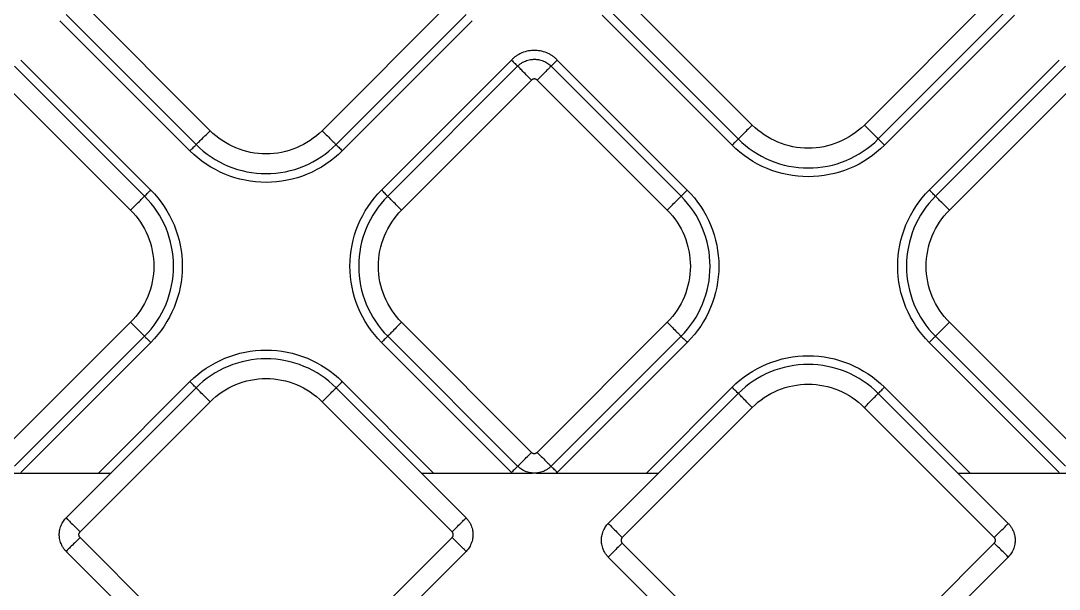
# Model space of a CAD drawing. Extents: x 526 to 610, y 679 to 808.
# Drawn here: x 566.87 to 572.13, y 723.86 to 726.74 of the extents above; entities that cross this region are included whole.
import ezdxf

# ---------------------------------------------------------------- set-up
doc = ezdxf.new("R2010")
doc.units = 0
doc.header["$MEASUREMENT"] = 0
doc.layers.add('1', color=4, linetype='Continuous')

# ---------------------------------------------------------------- blocks, each defined once
blk = doc.blocks.new('JETSETTER LX')
at = {"layer": '1', "color": 3, "linetype": 'Continuous', "lineweight": 25}
for p, q in [((41.6998, 29.3031), (41.041, 29.9619)), ((42.9268, 29.9619), (42.2679, 29.3031)), ((44.4478, 29.3316), (43.789, 29.9905)), ((45.6748, 29.9905), (45.016, 29.3316)), ((43.7183, 29.9198), (44.3771, 29.2609)), ((45.0867, 29.2609), (45.7455, 29.9198)), ((40.9391, 29.8598), (41.5978, 29.2011)), ((40.9703, 29.8912), (41.6291, 29.2324)), ((42.3386, 29.2324), (42.9975, 29.8912)), ((42.3699, 29.2011), (43.0287, 29.8598)), ((43.6871, 29.8884), (44.3458, 29.2296)), ((45.118, 29.2296), (45.7767, 29.8884)), ((41.3991, 29.0024), (40.7404, 29.6611)), ((43.2274, 29.6611), (42.5687, 29.0024)), ((44.1186, 29.0024), (43.4599, 29.6611)), ((46.0039, 29.6611), (45.3452, 29.0024)), ((41.3678, 28.9711), (40.709, 29.63)), ((43.2588, 29.6299), (42.6, 28.9711)), ((44.0873, 28.9711), (43.4285, 29.6299)), ((46.0353, 29.63), (45.3765, 28.9711)), ((40.6383, 29.5593), (41.2971, 28.9004)), ((42.6707, 28.9004), (43.3295, 29.5592)), ((43.3578, 29.5592), (44.0166, 28.9004)), ((45.4472, 28.9004), (46.106, 29.5593)), ((41.2971, 28.3323), (40.6383, 27.6735)), ((43.3295, 27.6734), (42.6707, 28.3323)), ((44.0166, 28.3323), (43.3578, 27.6734)), ((46.106, 27.6735), (45.4472, 28.3323)), ((40.709, 27.6028), (41.3678, 28.2616)), ((40.7404, 27.5716), (41.3991, 28.2303)), ((42.5687, 28.2303), (43.2274, 27.5715)), ((42.6, 28.2616), (43.2588, 27.6027)), ((43.4285, 27.6027), (44.0873, 28.2616)), ((43.4599, 27.5715), (44.1186, 28.2303)), ((45.3452, 28.2303), (46.0039, 27.5716)), ((45.3765, 28.2616), (46.0353, 27.6028)), ((41.5978, 28.0316), (41.1349, 27.5687)), ((42.8329, 27.5687), (42.37, 28.0316)), ((44.3458, 28.0031), (43.9114, 27.5687)), ((45.5523, 27.5687), (45.1179, 28.0031)), ((41.6291, 28.0003), (40.9703, 27.3414)), ((42.9975, 27.3414), (42.3387, 28.0003)), ((44.3771, 27.9718), (43.7183, 27.3129)), ((45.7455, 27.3129), (45.0866, 27.9718)), ((41.041, 27.2707), (41.6998, 27.9296)), ((42.268, 27.9296), (42.9268, 27.2707)), ((43.789, 27.2422), (44.4478, 27.9011)), ((45.0159, 27.9011), (45.6748, 27.2422)), ((40.6328, 27.5687), (41.1979, 27.5687)), ((42.7699, 27.5687), (43.3346, 27.5687)), ((43.3527, 27.5687), (43.9744, 27.5687)), ((45.4893, 27.5687), (46.1115, 27.5687)), ((41.6998, 26.5836), (41.041, 27.2425)), ((42.9268, 27.2425), (42.268, 26.5836)), ((44.4478, 26.5551), (43.789, 27.2139)), ((45.6748, 27.2139), (45.0159, 26.5551)), ((40.9703, 27.1718), (41.6291, 26.5129)), ((42.3387, 26.5129), (42.9975, 27.1718)), ((43.7183, 27.1432), (44.3771, 26.4844)), ((45.0866, 26.4844), (45.7455, 27.1432))]:
    blk.add_line(p, q, dxfattribs=at)
for points, knots in [([(43.4599, 29.6611), (43.458, 29.6629), (43.4543, 29.6666), (43.4483, 29.6718), (43.4421, 29.6768), (43.4356, 29.6815), (43.4287, 29.6859), (43.4216, 29.69), (43.4142, 29.6937), (43.3983, 29.7009), (43.3748, 29.7078), (43.3435, 29.7106), (43.3123, 29.7078), (43.2861, 29.7), (43.2655, 29.6901), (43.2515, 29.6815), (43.2387, 29.672), (43.2311, 29.6647), (43.2274, 29.6611)], [0, 0, 0, 0, 0.030283, 0.060815, 0.091621, 0.122727, 0.154155, 0.18593, 0.218076, 0.250613, 0.387935, 0.50022, 0.613211, 0.749546, 0.814895, 0.878303, 0.939947, 1, 1, 1, 1]), ([(43.2274, 29.6611), (43.2335, 29.655), (43.2401, 29.6485), (43.2514, 29.6373), (43.2559, 29.6328), (43.2588, 29.6299)], [0, 0, 0, 0, 0.5, 0.5, 1, 1, 1, 1]), ([(43.2588, 29.6299), (43.2604, 29.6314), (43.2636, 29.6346), (43.269, 29.6391), (43.2751, 29.6436), (43.2819, 29.648), (43.2895, 29.6522), (43.3031, 29.6583), (43.3213, 29.6634), (43.3436, 29.6652), (43.366, 29.6634), (43.3856, 29.6579), (43.4015, 29.6504), (43.412, 29.6438), (43.4209, 29.6371), (43.4261, 29.6322), (43.4285, 29.6299)], [0, 0, 0, 0, 0.034707, 0.072248, 0.112595, 0.155737, 0.201682, 0.250449, 0.393045, 0.50003, 0.606972, 0.74961, 0.821642, 0.887377, 0.946846, 1, 1, 1, 1]), ([(43.4285, 29.6299), (43.4313, 29.6328), (43.4359, 29.6373), (43.4472, 29.6485), (43.4538, 29.655), (43.4599, 29.6611)], [0, 0, 0, 0, 0.5, 0.5, 1, 1, 1, 1]), ([(43.3295, 29.5592), (43.3203, 29.5684), (43.3112, 29.5775), (43.2942, 29.5945), (43.2865, 29.6023), (43.2734, 29.6153), (43.2681, 29.6206), (43.2609, 29.6278), (43.2589, 29.6298), (43.2588, 29.6299)], [0, 0, 0, 0, 0.25, 0.25, 0.5, 0.5, 0.75, 0.75, 1, 1, 1, 1]), ([(43.4285, 29.6299), (43.4283, 29.6298), (43.4263, 29.6278), (43.4191, 29.6206), (43.4139, 29.6153), (43.4008, 29.6023), (43.393, 29.5945), (43.3761, 29.5775), (43.3669, 29.5684), (43.3578, 29.5592)], [0, 0, 0, 0, 0.25, 0.25, 0.5, 0.5, 0.75, 0.75, 1, 1, 1, 1]), ([(43.3578, 29.5592), (43.3571, 29.5598), (43.3559, 29.561), (43.3537, 29.5625), (43.3509, 29.5638), (43.3476, 29.5648), (43.3436, 29.5652), (43.3397, 29.5648), (43.3359, 29.5637), (43.3324, 29.5619), (43.3305, 29.5601), (43.3295, 29.5592)], [0, 0, 0, 0, 0.083478, 0.166388, 0.250171, 0.374789, 0.500105, 0.62472, 0.750039, 0.874841, 1, 1, 1, 1]), ([(44.4478, 29.3316), (44.4387, 29.3225), (44.4295, 29.3133), (44.4126, 29.2964), (44.4048, 29.2886), (44.3917, 29.2755), (44.3865, 29.2703), (44.3792, 29.263), (44.3773, 29.2611), (44.3771, 29.2609)], [0, 0, 0, 0, 0.25, 0.25, 0.5, 0.5, 0.75, 0.75, 1, 1, 1, 1]), ([(45.016, 29.3316), (44.9788, 29.2944), (44.9342, 29.2647), (44.837, 29.2244), (44.7845, 29.214), (44.6793, 29.214), (44.6267, 29.2244), (44.5296, 29.2647), (44.485, 29.2944), (44.4478, 29.3316)], [0, 0, 0, 0, 0.25, 0.25, 0.5, 0.5, 0.75, 0.75, 1, 1, 1, 1]), ([(45.016, 29.3316), (45.0251, 29.3225), (45.0343, 29.3133), (45.0512, 29.2964), (45.059, 29.2886), (45.0721, 29.2755), (45.0773, 29.2703), (45.0845, 29.263), (45.0865, 29.2611), (45.0867, 29.2609)], [0, 0, 0, 0, 0.25, 0.25, 0.5, 0.5, 0.75, 0.75, 1, 1, 1, 1]), ([(41.6291, 29.2324), (41.6293, 29.2326), (41.6312, 29.2345), (41.6384, 29.2418), (41.6437, 29.247), (41.6568, 29.2601), (41.6646, 29.2679), (41.6815, 29.2848), (41.6906, 29.294), (41.6998, 29.3031)], [0, 0, 0, 0, 0.25, 0.25, 0.5, 0.5, 0.75, 0.75, 1, 1, 1, 1]), ([(42.2679, 29.3031), (42.2307, 29.2659), (42.1862, 29.2362), (42.089, 29.1959), (42.0365, 29.1854), (41.9313, 29.1854), (41.8787, 29.1959), (41.7815, 29.2362), (41.737, 29.2659), (41.6998, 29.3031)], [0, 0, 0, 0, 0.25, 0.25, 0.5, 0.5, 0.75, 0.75, 1, 1, 1, 1]), ([(42.2679, 29.3031), (42.2771, 29.294), (42.2862, 29.2848), (42.3032, 29.2679), (42.311, 29.2601), (42.324, 29.247), (42.3293, 29.2418), (42.3365, 29.2345), (42.3385, 29.2326), (42.3386, 29.2324)], [0, 0, 0, 0, 0.25, 0.25, 0.5, 0.5, 0.75, 0.75, 1, 1, 1, 1]), ([(41.5978, 29.2011), (41.6042, 29.2075), (41.6106, 29.2139), (41.6216, 29.2249), (41.6261, 29.2294), (41.6291, 29.2324)], [0, 0, 0, 0, 0.5, 0.5, 1, 1, 1, 1]), ([(41.6291, 29.2324), (41.6755, 29.186), (41.7312, 29.1488), (41.8525, 29.0985), (41.9182, 29.0855), (42.0495, 29.0855), (42.1152, 29.0985), (42.2365, 29.1488), (42.2922, 29.186), (42.3386, 29.2324)], [0, 0, 0, 0, 0.25, 0.25, 0.5, 0.5, 0.75, 0.75, 1, 1, 1, 1]), ([(42.3386, 29.2324), (42.3416, 29.2294), (42.3462, 29.2249), (42.3571, 29.2139), (42.3635, 29.2075), (42.3699, 29.2011)], [0, 0, 0, 0, 0.5, 0.5, 1, 1, 1, 1]), ([(44.3771, 29.2609), (44.3742, 29.2579), (44.3696, 29.2534), (44.3586, 29.2424), (44.3522, 29.236), (44.3458, 29.2296)], [0, 0, 0, 0, 0.5, 0.5, 1, 1, 1, 1]), ([(45.118, 29.2296), (45.0674, 29.1791), (45.0069, 29.1386), (44.8748, 29.0839), (44.8034, 29.0697), (44.6604, 29.0697), (44.589, 29.0839), (44.4569, 29.1386), (44.3964, 29.1791), (44.3458, 29.2296)], [0, 0, 0, 0, 0.25, 0.25, 0.5, 0.5, 0.75, 0.75, 1, 1, 1, 1]), ([(44.3771, 29.2609), (44.4236, 29.2145), (44.4792, 29.1773), (44.6006, 29.127), (44.6662, 29.114), (44.7976, 29.114), (44.8632, 29.127), (44.9846, 29.1773), (45.0402, 29.2145), (45.0867, 29.2609)], [0, 0, 0, 0, 0.25, 0.25, 0.5, 0.5, 0.75, 0.75, 1, 1, 1, 1]), ([(45.0867, 29.2609), (45.0896, 29.2579), (45.0942, 29.2534), (45.1052, 29.2424), (45.1116, 29.236), (45.118, 29.2296)], [0, 0, 0, 0, 0.5, 0.5, 1, 1, 1, 1]), ([(42.3699, 29.2011), (42.3194, 29.1506), (42.2588, 29.1101), (42.1268, 29.0554), (42.0553, 29.0412), (41.9124, 29.0412), (41.841, 29.0554), (41.7089, 29.1101), (41.6483, 29.1506), (41.5978, 29.2011)], [0, 0, 0, 0, 0.25, 0.25, 0.5, 0.5, 0.75, 0.75, 1, 1, 1, 1]), ([(41.3678, 28.9711), (41.3708, 28.9741), (41.3753, 28.9787), (41.3863, 28.9896), (41.3927, 28.996), (41.3991, 29.0024)], [0, 0, 0, 0, 0.5, 0.5, 1, 1, 1, 1]), ([(41.3991, 29.0024), (41.4496, 28.9519), (41.4901, 28.8913), (41.5448, 28.7593), (41.559, 28.6878), (41.559, 28.5449), (41.5448, 28.4734), (41.4901, 28.3414), (41.4496, 28.2808), (41.3991, 28.2303)], [0, 0, 0, 0, 0.25, 0.25, 0.5, 0.5, 0.75, 0.75, 1, 1, 1, 1]), ([(42.5687, 28.2303), (42.5181, 28.2808), (42.4777, 28.3414), (42.423, 28.4734), (42.4087, 28.5449), (42.4087, 28.6878), (42.423, 28.7592), (42.4777, 28.8913), (42.5181, 28.9519), (42.5687, 29.0024)], [0, 0, 0, 0, 0.25, 0.25, 0.5, 0.5, 0.75, 0.75, 1, 1, 1, 1]), ([(42.6, 28.9711), (42.597, 28.9741), (42.5924, 28.9786), (42.5815, 28.9896), (42.5751, 28.996), (42.5687, 29.0024)], [0, 0, 0, 0, 0.5, 0.5, 1, 1, 1, 1]), ([(44.0873, 28.9711), (44.0903, 28.9741), (44.0948, 28.9786), (44.1058, 28.9896), (44.1122, 28.996), (44.1186, 29.0024)], [0, 0, 0, 0, 0.5, 0.5, 1, 1, 1, 1]), ([(44.1186, 29.0024), (44.1691, 28.9519), (44.2096, 28.8913), (44.2643, 28.7592), (44.2785, 28.6878), (44.2785, 28.5449), (44.2643, 28.4734), (44.2096, 28.3414), (44.1691, 28.2808), (44.1186, 28.2303)], [0, 0, 0, 0, 0.25, 0.25, 0.5, 0.5, 0.75, 0.75, 1, 1, 1, 1]), ([(45.3452, 28.2303), (45.2946, 28.2808), (45.2542, 28.3414), (45.1995, 28.4734), (45.1853, 28.5449), (45.1853, 28.6878), (45.1995, 28.7593), (45.2542, 28.8913), (45.2946, 28.9519), (45.3452, 29.0024)], [0, 0, 0, 0, 0.25, 0.25, 0.5, 0.5, 0.75, 0.75, 1, 1, 1, 1]), ([(45.3765, 28.9711), (45.3735, 28.9741), (45.3689, 28.9787), (45.358, 28.9896), (45.3516, 28.996), (45.3452, 29.0024)], [0, 0, 0, 0, 0.5, 0.5, 1, 1, 1, 1]), ([(41.2971, 28.9004), (41.3063, 28.9096), (41.3154, 28.9187), (41.3324, 28.9357), (41.3401, 28.9435), (41.3532, 28.9565), (41.3585, 28.9618), (41.3657, 28.969), (41.3677, 28.971), (41.3678, 28.9711)], [0, 0, 0, 0, 0.25, 0.25, 0.5, 0.5, 0.75, 0.75, 1, 1, 1, 1]), ([(41.3678, 28.2616), (41.4143, 28.308), (41.4514, 28.3637), (41.5017, 28.485), (41.5148, 28.5507), (41.5148, 28.682), (41.5017, 28.7477), (41.4514, 28.869), (41.4143, 28.9247), (41.3678, 28.9711)], [0, 0, 0, 0, 0.25, 0.25, 0.5, 0.5, 0.75, 0.75, 1, 1, 1, 1]), ([(42.6, 28.9711), (42.5535, 28.9247), (42.5163, 28.869), (42.4661, 28.7476), (42.453, 28.682), (42.453, 28.5507), (42.4661, 28.485), (42.5163, 28.3637), (42.5535, 28.308), (42.6, 28.2616)], [0, 0, 0, 0, 0.25, 0.25, 0.5, 0.5, 0.75, 0.75, 1, 1, 1, 1]), ([(42.6707, 28.9004), (42.6615, 28.9095), (42.6523, 28.9187), (42.6354, 28.9356), (42.6276, 28.9434), (42.6146, 28.9565), (42.6093, 28.9617), (42.6021, 28.969), (42.6001, 28.9709), (42.6, 28.9711)], [0, 0, 0, 0, 0.25, 0.25, 0.5, 0.5, 0.75, 0.75, 1, 1, 1, 1]), ([(44.0166, 28.9004), (44.0258, 28.9095), (44.0349, 28.9187), (44.0518, 28.9356), (44.0596, 28.9434), (44.0727, 28.9565), (44.078, 28.9617), (44.0852, 28.969), (44.0871, 28.9709), (44.0873, 28.9711)], [0, 0, 0, 0, 0.25, 0.25, 0.5, 0.5, 0.75, 0.75, 1, 1, 1, 1]), ([(44.0873, 28.2616), (44.1337, 28.308), (44.1709, 28.3637), (44.2212, 28.485), (44.2343, 28.5507), (44.2343, 28.682), (44.2212, 28.7476), (44.1709, 28.869), (44.1337, 28.9247), (44.0873, 28.9711)], [0, 0, 0, 0, 0.25, 0.25, 0.5, 0.5, 0.75, 0.75, 1, 1, 1, 1]), ([(45.3765, 28.9711), (45.33, 28.9247), (45.2928, 28.869), (45.2426, 28.7477), (45.2295, 28.682), (45.2295, 28.5507), (45.2426, 28.485), (45.2928, 28.3637), (45.33, 28.308), (45.3765, 28.2616)], [0, 0, 0, 0, 0.25, 0.25, 0.5, 0.5, 0.75, 0.75, 1, 1, 1, 1]), ([(45.4472, 28.9004), (45.438, 28.9096), (45.4289, 28.9187), (45.4119, 28.9357), (45.4041, 28.9435), (45.3911, 28.9565), (45.3858, 28.9618), (45.3786, 28.969), (45.3766, 28.971), (45.3765, 28.9711)], [0, 0, 0, 0, 0.25, 0.25, 0.5, 0.5, 0.75, 0.75, 1, 1, 1, 1]), ([(41.2971, 28.9004), (41.3343, 28.8632), (41.3641, 28.8187), (41.4043, 28.7215), (41.4148, 28.6689), (41.4148, 28.5638), (41.4043, 28.5112), (41.3641, 28.414), (41.3343, 28.3695), (41.2971, 28.3323)], [0, 0, 0, 0, 0.25, 0.25, 0.5, 0.5, 0.75, 0.75, 1, 1, 1, 1]), ([(42.6707, 28.3323), (42.6335, 28.3694), (42.6037, 28.414), (42.5634, 28.5112), (42.553, 28.5637), (42.553, 28.6689), (42.5634, 28.7215), (42.6037, 28.8186), (42.6335, 28.8632), (42.6707, 28.9004)], [0, 0, 0, 0, 0.25, 0.25, 0.5, 0.5, 0.75, 0.75, 1, 1, 1, 1]), ([(44.0166, 28.9004), (44.0538, 28.8632), (44.0836, 28.8186), (44.1238, 28.7215), (44.1343, 28.6689), (44.1343, 28.5637), (44.1238, 28.5112), (44.0836, 28.414), (44.0538, 28.3694), (44.0166, 28.3323)], [0, 0, 0, 0, 0.25, 0.25, 0.5, 0.5, 0.75, 0.75, 1, 1, 1, 1]), ([(45.4472, 28.3323), (45.41, 28.3695), (45.3802, 28.414), (45.34, 28.5112), (45.3295, 28.5638), (45.3295, 28.6689), (45.34, 28.7215), (45.3802, 28.8187), (45.41, 28.8632), (45.4472, 28.9004)], [0, 0, 0, 0, 0.25, 0.25, 0.5, 0.5, 0.75, 0.75, 1, 1, 1, 1]), ([(41.2971, 28.3323), (41.3063, 28.3231), (41.3154, 28.314), (41.3324, 28.297), (41.3401, 28.2893), (41.3532, 28.2762), (41.3585, 28.2709), (41.3657, 28.2637), (41.3677, 28.2618), (41.3678, 28.2616)], [0, 0, 0, 0, 0.25, 0.25, 0.5, 0.5, 0.75, 0.75, 1, 1, 1, 1]), ([(42.6707, 28.3323), (42.6615, 28.3231), (42.6523, 28.314), (42.6354, 28.297), (42.6276, 28.2892), (42.6146, 28.2762), (42.6093, 28.2709), (42.6021, 28.2637), (42.6001, 28.2617), (42.6, 28.2616)], [0, 0, 0, 0, 0.25, 0.25, 0.5, 0.5, 0.75, 0.75, 1, 1, 1, 1]), ([(44.0166, 28.3323), (44.0258, 28.3231), (44.0349, 28.314), (44.0518, 28.297), (44.0596, 28.2892), (44.0727, 28.2762), (44.078, 28.2709), (44.0852, 28.2637), (44.0871, 28.2617), (44.0873, 28.2616)], [0, 0, 0, 0, 0.25, 0.25, 0.5, 0.5, 0.75, 0.75, 1, 1, 1, 1]), ([(45.4472, 28.3323), (45.438, 28.3231), (45.4289, 28.314), (45.4119, 28.297), (45.4041, 28.2893), (45.3911, 28.2762), (45.3858, 28.2709), (45.3786, 28.2637), (45.3766, 28.2618), (45.3765, 28.2616)], [0, 0, 0, 0, 0.25, 0.25, 0.5, 0.5, 0.75, 0.75, 1, 1, 1, 1]), ([(41.3678, 28.2616), (41.3708, 28.2586), (41.3753, 28.2541), (41.3863, 28.2431), (41.3927, 28.2367), (41.3991, 28.2303)], [0, 0, 0, 0, 0.5, 0.5, 1, 1, 1, 1]), ([(42.6, 28.2616), (42.597, 28.2586), (42.5924, 28.254), (42.5815, 28.2431), (42.5751, 28.2367), (42.5687, 28.2303)], [0, 0, 0, 0, 0.5, 0.5, 1, 1, 1, 1]), ([(44.0873, 28.2616), (44.0903, 28.2586), (44.0948, 28.254), (44.1058, 28.2431), (44.1122, 28.2367), (44.1186, 28.2303)], [0, 0, 0, 0, 0.5, 0.5, 1, 1, 1, 1]), ([(45.3765, 28.2616), (45.3735, 28.2586), (45.3689, 28.2541), (45.358, 28.2431), (45.3516, 28.2367), (45.3452, 28.2303)], [0, 0, 0, 0, 0.5, 0.5, 1, 1, 1, 1]), ([(41.5978, 28.0316), (41.6484, 28.0821), (41.7089, 28.1226), (41.841, 28.1773), (41.9124, 28.1915), (42.0554, 28.1915), (42.1268, 28.1773), (42.2589, 28.1226), (42.3194, 28.0821), (42.37, 28.0316)], [0, 0, 0, 0, 0.25, 0.25, 0.5, 0.5, 0.75, 0.75, 1, 1, 1, 1]), ([(44.3458, 28.0031), (44.3963, 28.0536), (44.4569, 28.0941), (44.589, 28.1488), (44.6604, 28.163), (44.8033, 28.163), (44.8748, 28.1488), (45.0068, 28.0941), (45.0674, 28.0536), (45.1179, 28.0031)], [0, 0, 0, 0, 0.25, 0.25, 0.5, 0.5, 0.75, 0.75, 1, 1, 1, 1]), ([(42.3387, 28.0003), (42.2922, 28.0467), (42.2366, 28.0839), (42.1152, 28.1342), (42.0496, 28.1472), (41.9182, 28.1472), (41.8526, 28.1342), (41.7312, 28.0839), (41.6756, 28.0467), (41.6291, 28.0003)], [0, 0, 0, 0, 0.25, 0.25, 0.5, 0.5, 0.75, 0.75, 1, 1, 1, 1]), ([(45.0866, 27.9718), (45.0402, 28.0182), (44.9845, 28.0554), (44.8632, 28.1057), (44.7975, 28.1187), (44.6662, 28.1187), (44.6005, 28.1057), (44.4792, 28.0554), (44.4235, 28.0182), (44.3771, 27.9718)], [0, 0, 0, 0, 0.25, 0.25, 0.5, 0.5, 0.75, 0.75, 1, 1, 1, 1]), ([(41.6291, 28.0003), (41.6262, 28.0033), (41.6216, 28.0078), (41.6106, 28.0188), (41.6042, 28.0252), (41.5978, 28.0316)], [0, 0, 0, 0, 0.5, 0.5, 1, 1, 1, 1]), ([(41.6998, 27.9296), (41.737, 27.9668), (41.7816, 27.9965), (41.8787, 28.0368), (41.9313, 28.0472), (42.0365, 28.0472), (42.0891, 28.0368), (42.1862, 27.9965), (42.2308, 27.9668), (42.268, 27.9296)], [0, 0, 0, 0, 0.25, 0.25, 0.5, 0.5, 0.75, 0.75, 1, 1, 1, 1]), ([(42.3387, 28.0003), (42.3416, 28.0033), (42.3462, 28.0078), (42.3572, 28.0188), (42.3636, 28.0252), (42.37, 28.0316)], [0, 0, 0, 0, 0.5, 0.5, 1, 1, 1, 1]), ([(44.3771, 27.9718), (44.3741, 27.9747), (44.3696, 27.9793), (44.3586, 27.9903), (44.3522, 27.9967), (44.3458, 28.0031)], [0, 0, 0, 0, 0.5, 0.5, 1, 1, 1, 1]), ([(44.4478, 27.9011), (44.485, 27.9382), (44.5295, 27.968), (44.6267, 28.0083), (44.6793, 28.0187), (44.7845, 28.0187), (44.837, 28.0083), (44.9342, 27.968), (44.9787, 27.9382), (45.0159, 27.9011)], [0, 0, 0, 0, 0.25, 0.25, 0.5, 0.5, 0.75, 0.75, 1, 1, 1, 1]), ([(45.0866, 27.9718), (45.0896, 27.9747), (45.0942, 27.9793), (45.1051, 27.9903), (45.1115, 27.9967), (45.1179, 28.0031)], [0, 0, 0, 0, 0.5, 0.5, 1, 1, 1, 1]), ([(41.6998, 27.9296), (41.6907, 27.9387), (41.6815, 27.9479), (41.6646, 27.9648), (41.6568, 27.9726), (41.6437, 27.9857), (41.6385, 27.9909), (41.6313, 27.9982), (41.6293, 28.0001), (41.6291, 28.0003)], [0, 0, 0, 0, 0.25, 0.25, 0.5, 0.5, 0.75, 0.75, 1, 1, 1, 1]), ([(42.268, 27.9296), (42.2771, 27.9387), (42.2863, 27.9479), (42.3032, 27.9648), (42.311, 27.9726), (42.3241, 27.9857), (42.3293, 27.9909), (42.3365, 27.9982), (42.3385, 28.0001), (42.3387, 28.0003)], [0, 0, 0, 0, 0.25, 0.25, 0.5, 0.5, 0.75, 0.75, 1, 1, 1, 1]), ([(44.4478, 27.9011), (44.4386, 27.9102), (44.4295, 27.9194), (44.4126, 27.9363), (44.4048, 27.9441), (44.3917, 27.9572), (44.3864, 27.9624), (44.3792, 27.9696), (44.3773, 27.9716), (44.3771, 27.9718)], [0, 0, 0, 0, 0.25, 0.25, 0.5, 0.5, 0.75, 0.75, 1, 1, 1, 1]), ([(45.0159, 27.9011), (45.0251, 27.9102), (45.0342, 27.9194), (45.0512, 27.9363), (45.059, 27.9441), (45.072, 27.9572), (45.0773, 27.9624), (45.0845, 27.9696), (45.0865, 27.9716), (45.0866, 27.9718)], [0, 0, 0, 0, 0.25, 0.25, 0.5, 0.5, 0.75, 0.75, 1, 1, 1, 1]), ([(43.2588, 27.6027), (43.2589, 27.6029), (43.2609, 27.6048), (43.2681, 27.6121), (43.2734, 27.6173), (43.2865, 27.6304), (43.2942, 27.6382), (43.3112, 27.6551), (43.3203, 27.6643), (43.3295, 27.6734)], [0, 0, 0, 0, 0.25, 0.25, 0.5, 0.5, 0.75, 0.75, 1, 1, 1, 1]), ([(43.3295, 27.6734), (43.3301, 27.6728), (43.3314, 27.6716), (43.3336, 27.6702), (43.3363, 27.6688), (43.3397, 27.6678), (43.3436, 27.6674), (43.3476, 27.6678), (43.3513, 27.669), (43.3548, 27.6708), (43.3568, 27.6725), (43.3578, 27.6734)], [0, 0, 0, 0, 0.083478, 0.166388, 0.250171, 0.374789, 0.500105, 0.62472, 0.750039, 0.874841, 1, 1, 1, 1]), ([(43.3578, 27.6734), (43.3669, 27.6643), (43.3761, 27.6551), (43.393, 27.6382), (43.4008, 27.6304), (43.4139, 27.6173), (43.4191, 27.6121), (43.4263, 27.6048), (43.4283, 27.6029), (43.4285, 27.6027)], [0, 0, 0, 0, 0.25, 0.25, 0.5, 0.5, 0.75, 0.75, 1, 1, 1, 1]), ([(43.2588, 27.6027), (43.2559, 27.5999), (43.2514, 27.5954), (43.2401, 27.5842), (43.2335, 27.5776), (43.2274, 27.5715)], [0, 0, 0, 0, 0.5, 0.5, 1, 1, 1, 1]), ([(43.4285, 27.6027), (43.4269, 27.6012), (43.4237, 27.5981), (43.4182, 27.5935), (43.4121, 27.589), (43.4053, 27.5846), (43.3977, 27.5805), (43.3842, 27.5744), (43.366, 27.5693), (43.3436, 27.5674), (43.3213, 27.5693), (43.3017, 27.5748), (43.2858, 27.5823), (43.2753, 27.5888), (43.2663, 27.5956), (43.2612, 27.6004), (43.2588, 27.6027)], [0, 0, 0, 0, 0.034707, 0.072248, 0.112595, 0.155737, 0.201682, 0.250449, 0.393045, 0.50003, 0.606972, 0.74961, 0.821642, 0.887377, 0.946846, 1, 1, 1, 1]), ([(43.4599, 27.5715), (43.4538, 27.5776), (43.4472, 27.5842), (43.4359, 27.5954), (43.4313, 27.5999), (43.4285, 27.6027)], [0, 0, 0, 0, 0.5, 0.5, 1, 1, 1, 1]), ([(40.9703, 27.1718), (40.9688, 27.1733), (40.9656, 27.1766), (40.9611, 27.182), (40.9566, 27.1881), (40.9522, 27.1949), (40.9481, 27.2025), (40.9419, 27.2161), (40.9368, 27.2342), (40.935, 27.2566), (40.9368, 27.279), (40.9423, 27.2985), (40.9499, 27.3144), (40.9564, 27.325), (40.9631, 27.3339), (40.968, 27.339), (40.9703, 27.3414)], [0, 0, 0, 0, 0.034707, 0.072248, 0.112595, 0.155737, 0.201682, 0.250449, 0.393045, 0.50003, 0.606972, 0.74961, 0.821643, 0.887377, 0.946846, 1, 1, 1, 1]), ([(40.9703, 27.3414), (40.9705, 27.3413), (40.9724, 27.3393), (40.9796, 27.3321), (40.9849, 27.3268), (40.998, 27.3138), (41.0058, 27.306), (41.0227, 27.289), (41.0318, 27.2799), (41.041, 27.2707)], [0, 0, 0, 0, 0.25, 0.25, 0.5, 0.5, 0.75, 0.75, 1, 1, 1, 1]), ([(42.9268, 27.2707), (42.936, 27.2799), (42.9451, 27.289), (42.962, 27.306), (42.9698, 27.3138), (42.9829, 27.3268), (42.9882, 27.3321), (42.9954, 27.3393), (42.9973, 27.3413), (42.9975, 27.3414)], [0, 0, 0, 0, 0.25, 0.25, 0.5, 0.5, 0.75, 0.75, 1, 1, 1, 1]), ([(42.9975, 27.3414), (42.999, 27.3399), (43.0022, 27.3366), (43.0067, 27.3312), (43.0112, 27.3251), (43.0156, 27.3183), (43.0197, 27.3107), (43.0259, 27.2971), (43.031, 27.279), (43.0328, 27.2566), (43.031, 27.2342), (43.0255, 27.2147), (43.0179, 27.1987), (43.0114, 27.1882), (43.0047, 27.1793), (42.9998, 27.1742), (42.9975, 27.1718)], [0, 0, 0, 0, 0.034707, 0.072248, 0.112595, 0.155737, 0.201682, 0.250449, 0.393045, 0.50003, 0.606972, 0.74961, 0.821642, 0.887377, 0.946846, 1, 1, 1, 1]), ([(41.041, 27.2425), (41.0404, 27.2431), (41.0392, 27.2444), (41.0377, 27.2467), (41.0366, 27.249), (41.0358, 27.2515), (41.0353, 27.254), (41.0351, 27.2566), (41.0353, 27.2601), (41.0364, 27.264), (41.0384, 27.2679), (41.0402, 27.2699), (41.041, 27.2707)], [0, 0, 0, 0, 0.085725, 0.169852, 0.252984, 0.335556, 0.417871, 0.500139, 0.582173, 0.749994, 0.886723, 1, 1, 1, 1]), ([(42.9268, 27.2425), (42.9274, 27.2431), (42.9286, 27.2444), (42.93, 27.2466), (42.9314, 27.2493), (42.9324, 27.2527), (42.9328, 27.2566), (42.9324, 27.2605), (42.9312, 27.2643), (42.9294, 27.2678), (42.9277, 27.2698), (42.9268, 27.2707)], [0, 0, 0, 0, 0.083478, 0.166388, 0.250171, 0.374789, 0.500105, 0.62472, 0.750039, 0.874841, 1, 1, 1, 1]), ([(43.7183, 27.1432), (43.7168, 27.1448), (43.7136, 27.1481), (43.7091, 27.1535), (43.7046, 27.1596), (43.7002, 27.1664), (43.696, 27.174), (43.6899, 27.1876), (43.6848, 27.2057), (43.683, 27.2281), (43.6848, 27.2504), (43.6903, 27.27), (43.6978, 27.2859), (43.7043, 27.2965), (43.7111, 27.3054), (43.716, 27.3105), (43.7183, 27.3129)], [0, 0, 0, 0, 0.034707, 0.072248, 0.112595, 0.155737, 0.201682, 0.250449, 0.393045, 0.50003, 0.606972, 0.74961, 0.821643, 0.887377, 0.946846, 1, 1, 1, 1]), ([(43.7183, 27.3129), (43.7184, 27.3128), (43.7204, 27.3108), (43.7276, 27.3036), (43.7329, 27.2983), (43.7459, 27.2853), (43.7537, 27.2775), (43.7707, 27.2605), (43.7798, 27.2514), (43.789, 27.2422)], [0, 0, 0, 0, 0.25, 0.25, 0.5, 0.5, 0.75, 0.75, 1, 1, 1, 1]), ([(45.6748, 27.2422), (45.6839, 27.2514), (45.6931, 27.2605), (45.71, 27.2775), (45.7178, 27.2853), (45.7309, 27.2983), (45.7361, 27.3036), (45.7433, 27.3108), (45.7453, 27.3128), (45.7455, 27.3129)], [0, 0, 0, 0, 0.25, 0.25, 0.5, 0.5, 0.75, 0.75, 1, 1, 1, 1]), ([(45.7455, 27.3129), (45.747, 27.3114), (45.7501, 27.3081), (45.7547, 27.3027), (45.7592, 27.2966), (45.7636, 27.2898), (45.7677, 27.2822), (45.7738, 27.2686), (45.7789, 27.2504), (45.7808, 27.2281), (45.7789, 27.2057), (45.7734, 27.1861), (45.7659, 27.1702), (45.7594, 27.1597), (45.7526, 27.1508), (45.7478, 27.1457), (45.7455, 27.1432)], [0, 0, 0, 0, 0.0347068, 0.0722476, 0.1125946, 0.1557374, 0.2016822, 0.2504495, 0.3930454, 0.5000297, 0.6069718, 0.74961, 0.8216425, 0.887377, 0.9468461, 1, 1, 1, 1]), ([(41.041, 27.2425), (41.0318, 27.2333), (41.0227, 27.2242), (41.0058, 27.2072), (40.998, 27.1994), (40.9849, 27.1864), (40.9796, 27.1811), (40.9724, 27.1739), (40.9705, 27.1719), (40.9703, 27.1718)], [0, 0, 0, 0, 0.25, 0.25, 0.5, 0.5, 0.75, 0.75, 1, 1, 1, 1]), ([(42.9975, 27.1718), (42.9973, 27.1719), (42.9954, 27.1739), (42.9882, 27.1811), (42.9829, 27.1864), (42.9698, 27.1994), (42.962, 27.2072), (42.9451, 27.2242), (42.936, 27.2333), (42.9268, 27.2425)], [0, 0, 0, 0, 0.25, 0.25, 0.5, 0.5, 0.75, 0.75, 1, 1, 1, 1]), ([(43.789, 27.2139), (43.7798, 27.2048), (43.7707, 27.1956), (43.7537, 27.1787), (43.7459, 27.1709), (43.7329, 27.1579), (43.7276, 27.1526), (43.7204, 27.1454), (43.7184, 27.1434), (43.7183, 27.1432)], [0, 0, 0, 0, 0.25, 0.25, 0.5, 0.5, 0.75, 0.75, 1, 1, 1, 1]), ([(43.789, 27.2422), (43.7884, 27.2416), (43.7872, 27.2403), (43.7857, 27.2381), (43.7844, 27.2354), (43.7834, 27.232), (43.783, 27.2281), (43.7834, 27.2242), (43.7845, 27.2204), (43.7863, 27.2169), (43.7881, 27.2149), (43.789, 27.2139)], [0, 0, 0, 0, 0.0834784, 0.1663875, 0.2501706, 0.374789, 0.5001047, 0.6247202, 0.7500387, 0.8748413, 1, 1, 1, 1]), ([(45.6748, 27.2139), (45.6754, 27.2146), (45.6765, 27.2159), (45.678, 27.2181), (45.6793, 27.2208), (45.6804, 27.2242), (45.6807, 27.2281), (45.6804, 27.232), (45.6792, 27.2358), (45.6774, 27.2393), (45.6756, 27.2412), (45.6748, 27.2422)], [0, 0, 0, 0, 0.083478, 0.166388, 0.250171, 0.374789, 0.500105, 0.62472, 0.750039, 0.874841, 1, 1, 1, 1]), ([(45.7455, 27.1432), (45.7453, 27.1434), (45.7433, 27.1454), (45.7361, 27.1526), (45.7309, 27.1579), (45.7178, 27.1709), (45.71, 27.1787), (45.6931, 27.1956), (45.6839, 27.2048), (45.6748, 27.2139)], [0, 0, 0, 0, 0.25, 0.25, 0.5, 0.5, 0.75, 0.75, 1, 1, 1, 1])]:
    blk.add_open_spline(points, degree=3, knots=knots, dxfattribs=at)

msp = doc.modelspace()

# ---------------------------------------------------------------- block references
at = {"layer": '1'}
msp.add_blockref('JETSETTER LX', (526.127, 696.8772), dxfattribs=at)

doc.saveas('drawing.dxf')
